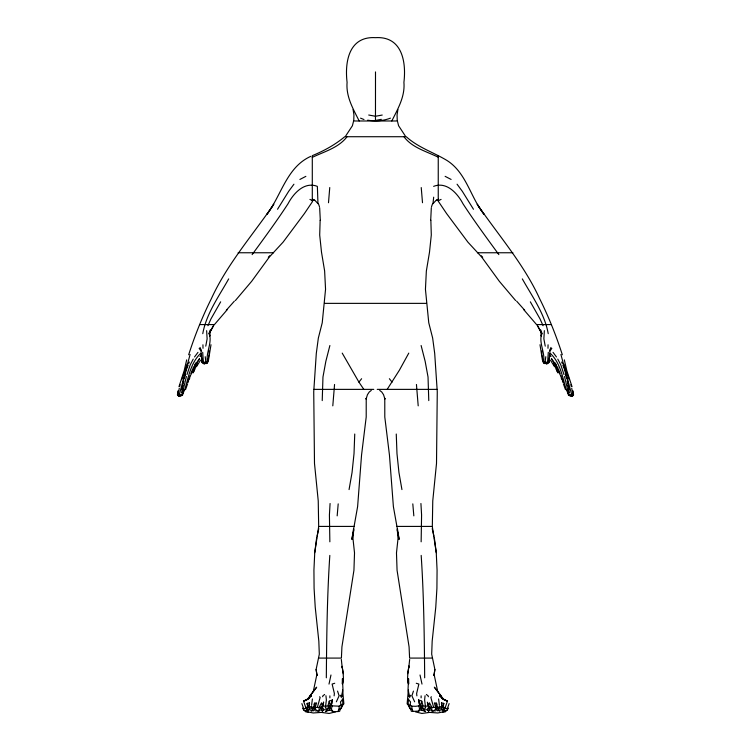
<?xml version="1.0" encoding="UTF-8"?>
<svg xmlns="http://www.w3.org/2000/svg" width="751" height="751" viewBox="0 0 751 751"><rect width="100%" height="100%" fill="white"/><g stroke="black" fill="none" stroke-linecap="round" stroke-linejoin="round"><path stroke-width="1.13" d="M572.872 390.68L573.557 394.932L572.168 396.331L570.309 395.852M325.934 695.726L326.385 699.932L325.333 708.118L329.126 708.371L328.093 705.292L329.257 701.152L332.496 699.885L332.102 703.208L329.595 708.212L331.435 709.038L332.486 711.328L335.275 711.695L339.142 711.46L339.95 710.868L339.827 709.348M438.5 710.371L437.195 710.793C436.2 710.174 435.449 706.118 435.486 707.573L436.124 709.132L434.369 702.898L436.387 703.152L437.054 704.269L437.082 706.963L438.068 707.273L438.5 710.371L441.184 710.042L441.438 708.672M421.114 697.839L421.133 695.858M430.699 220.343L431.327 207.708M548.061 344.803L547.986 348.295M202.695 352.285L203.258 360.339L204.206 363.906L207.501 362.611L208.29 361.344L210.993 344.737M311.374 706.287L311.167 708.775L314.209 708.953L313.946 704.269L314.613 703.152L316.631 702.898L315.157 707.386L317.335 707.367L320.189 697.313L319.56 696.806M201.287 353.749L202.329 362.78L204.206 363.906M407.643 673.694C411.661 651.661 404.967 683.363 408.779 683.842L408.544 678.669L408.046 689.287L409.07 696.75L408.366 689.925L407.126 703.931M320.142 220.287L319.701 235.025L321.494 252.129L324.629 270.98L325.549 289.295L322.235 322.789L318.349 338.044L316.302 353.43L313.73 391.778L314.491 463.386L318.236 500.889L318.677 526.413L354.397 526.413M353.768 120.357L353.937 114.894L353.092 109.505M421.142 541.809L421.583 514.923L420.926 503.508M542.447 357.438L543.32 362.423L544.926 363.644M322.226 400.602L322.968 377.011L325.85 361.306L329.886 345.516M354.744 434.022L354.021 453.595L352.05 472.529L349.065 489.586M540.007 344.737L542.391 359.917L543.808 363.08M318.621 526.967L314.744 552.661L313.927 570.056L314.087 588.371L315.232 607.23L318.828 641.176L319.316 654.177L316.115 669.47L317.006 675.327L316.115 669.47M329.82 555.411C327.117 596.134 326.666 637.13 326.328 677.806M439.391 705.198L438.603 698.965M330.074 503.508L329.417 514.923L329.858 541.809M353.899 527.296L352.979 538.608L354.519 552.933L353.937 570.253L341.921 646.902L341.405 658.083L318.593 658.083M338.006 711.281L339.011 709.188L339.227 706.175L341.076 704.954L340.447 701.922L342.315 699.866M307.187 703.387L308.792 706.785L308.633 708.005L306.915 704.072L307.187 703.387L309.506 702.88L309.215 706.653L309.891 708.86M411.173 709.348L411.05 710.868L411.858 711.46L419.161 711.047M328.497 202.751L329.755 187.534M332.796 405.85L334.561 384.474M412.994 711.281L411.989 709.188L409.633 708.428L410.553 701.922L408.685 699.866M337.171 515.862L338.194 503.874M329.595 708.212L330.412 705.593L329.445 710.23L331.576 710.39M544.362 330.656L543.874 338.861L545.235 346.155M206.074 363.644L207.501 362.611C205.361 352.444 212.899 342.747 208.985 332.9L209.792 336.101L210.336 329.961L210.036 331.989L214.073 324.732M550.126 350.05L549.075 362.508M408.797 667.592L409.661 659.444M432.998 203.493L433.684 197.175M315.692 711.009L319.137 710.333L319.006 707.461L317.335 707.367M202.77 333.669C206.337 313.599 218.907 296.401 228.679 278.893M334.12 695.858L334.383 693.492L332.12 684.067L334.721 683.269M316.884 674.52L313.251 691.633L307.45 699.181L311.487 695.792L305.619 700.599L309.515 698.139L303.526 701.049L306.53 709.695M545.789 356.706L545.132 362.132L548.671 362.78L549.713 353.749M316.669 537.678L314.744 552.661M409.633 708.428L408.92 705.086L407.906 704.748L408.666 698.834M336.354 701.8L339.105 695.802L337.556 691.108M428.305 696.759L428.389 696.121L426.38 694.468M205.765 346.155L207.126 338.861L206.638 330.656M439.626 706.287L439.833 708.775L436.791 708.953L437.082 706.963M434.885 669.47L433.994 675.327L434.885 669.47L431.684 654.177L432.172 641.176L435.768 607.23L436.913 588.371L437.073 570.056L436.256 552.661L432.379 526.967M397.908 109.505L397.063 114.894L397.232 120.348M182.681 383.385L185.15 374.289M315.157 707.386L314.876 709.132L315.514 707.573C315.551 706.118 314.8 710.174 313.805 710.793L309.816 710.042L309.562 708.672M353.524 529.051L351.853 539.387L353.815 529.765M330.975 674.999L329.004 684.095M571.164 395.355L571.408 395.815L569.615 395.749L568.404 394.951L567.681 391.431M182.559 386.99L182.822 385.413M435.74 706.954L436.387 703.152M407.906 704.748L408.037 704.025M194.453 365.85L194.659 364.629L196.743 362.32L195.485 363.766M322.705 712.126L321.738 709.779L322.301 706.597L321.541 702.823L319.823 706.043L320.555 708.775L321.972 706.822M435.843 707.386L431.994 707.461L431.712 709.019L431.863 710.333L435.308 711.009M442.658 712.023L445.456 711.629L445.587 710.906M187.637 383.799L185.553 389.544M541.884 350.905L541.771 355.214L542.522 356.49M183.319 391.431L182.596 394.951L181.385 395.749L179.592 395.815L179.836 395.355M183.61 381.517L181.826 389.722L183.056 390.773L184.568 390.529M425.066 695.726L424.615 699.932L425.667 708.118L421.874 708.371L420.785 705.893L421.743 701.152L418.504 699.885L418.898 703.208L421.405 708.212L419.565 709.038L418.514 711.328M428.295 712.126L429.262 709.779L428.699 706.597L429.459 702.823L431.177 706.043L430.445 708.775L429.028 706.822M312.397 698.965L311.609 705.198M331.435 709.038L332.083 705.874L330.909 704.71M183.357 382.494L183.676 380.992M568.742 386.521C570.216 388.436 568.732 391.496 566.432 390.529M354.087 526.413L357.617 506.606L361.541 455.153L366.206 417.012L366.225 398.283L366.084 399.128L367.446 394.716L369.229 392.013L371.294 390.417M179.282 388.305L178.128 394.322L177.443 394.932L178.832 396.331L180.691 395.852M183.272 393.543L183.676 391.703M182.84 393.59L183.225 391.815M181.714 379.677L187.478 363.484M184.399 378.363L185.985 370.712L188.172 365.033M317.035 536.289L318.79 528.61M447.465 709.686L445.409 711.601L442.855 710.117L443.85 707.386L443.343 706.344L443.813 703.387L441.494 702.88L441.719 706.71L438.068 707.273M177.799 393.393L178.325 391.187M183.619 378.757L190.078 354.481M321.991 708.24L323.606 702.185L321.991 708.24L323.165 708.127L323.568 709.695L322.817 710.559L323.23 710.033M178.963 386.709L184.173 370.712L186.68 359.86M186.99 374.571L190.153 365.033L193.223 359.081M427.77 710.033L428.183 710.559L427.432 709.695L427.835 708.127L429.112 708.015L427.394 702.185L429.009 708.24M179.714 386.465L180.165 384.747M329.445 710.23L328.788 709.723L328.206 710.643L327.136 709.902L327.558 708.268M434.801 710.521L435.148 709.207M421.874 708.371L422.907 705.292L421.743 701.152M186.483 376.495C185.506 378.842 181.902 398.988 182.258 386.521M536.927 324.732L540.964 331.989L540.664 329.961L541.208 336.101L542.015 332.9C538.101 342.747 545.639 352.444 543.499 362.611L546.794 363.906L548.671 362.78M178.128 390.68L177.443 394.932L178.832 395.73L180.559 395.448M181.385 392.998L182.005 390.886M190.181 375.538L187.722 382.315M391.815 120.986C397.814 108.886 405.155 96.663 403.916 82.31C406.413 61.591 401.935 36.029 375.481 37.663C349.046 36.057 344.596 61.629 347.084 82.328C345.854 96.672 353.177 108.886 359.175 120.977M183.328 379.677L178.832 396.331L178.832 395.73M441.109 708.86L441.785 706.653L441.494 702.88M189.374 379.171L189.843 377.659M315.185 707.189L314.209 708.953M312.5 710.371L312.932 707.273L313.918 706.963M194.856 368.788L195.335 367.342M431.515 206.741L432.341 204.338L436.153 200.301M188.67 354.772C194.838 335.5 202.366 316.734 211.397 298.598C227.281 263.958 252.449 235.401 273.796 204.263L266.934 214.373C281.522 194.978 286.741 167.135 310.83 156.321M447.474 701.049L444.536 699.923L447.474 701.049L444.47 709.695M413.444 691.108L411.895 695.802L414.646 701.8M339.011 709.188L341.367 708.428L342.08 705.086L343.094 704.748L342.334 698.834M194.96 369.013L193.167 372.796M329.126 708.371L332.496 699.885M443.813 703.387L442.208 706.785L442.367 708.005L443.343 706.344M550.971 347.431L549.497 350.924M182.296 393.149L183.056 391.28M188.773 363.418L189.346 362.029M449.126 703.603L447.277 708.831L443.85 707.386M546.794 363.906L547.742 360.339L548.305 352.285M193.232 368.009L191.693 371.398M342.381 705.705L340.503 709.104M207.924 325.718L210.937 318.968L220.663 301.827M187.928 382.297L188.67 380.729M301.874 703.603L303.723 708.831L305.854 708.231L307.657 706.344M409.642 697.369L410.731 695.248M448.497 708.155L446.732 710.568M193.007 372.674L194.105 370.609M209.726 332.562L213.303 325.972M408.788 353.111L399.401 370.187L387.178 389.375M190.857 373.425L192.012 371.398M347.056 136.72C338.701 147.778 324.31 151.58 312.294 157.363M194.518 356.978L197.973 352.341M190.2 376.044L194.425 367.849L196.593 366.507L200.555 360.142M277.532 209.257L288.637 191.374L293.932 184.202M550.445 350.379L551.844 348.333M183.704 391.327L184.333 390.454M207.192 363.08L208.553 357.438M252.139 254.617C264.352 237.879 276.678 221.188 287.99 203.812C293.472 193.401 304.333 181.291 317.363 186.361L317.955 203.427M195.316 365.315L199.569 358.593L194.65 366.188M345.704 135.95L352.397 125.764L353.608 120.986L397.392 120.986L398.603 125.755L405.296 135.95M195.204 367.023L197.522 363.925M313.251 691.633L316.669 687.165L309.59 696.327M363.822 389.375L358.922 382.118L361.616 378.72M444.357 710.756L443.672 711.432M208.478 356.49L209.229 355.214L209.116 350.905M445.052 711.291L445.784 710.418M235.382 300.55L251.651 281.325L269.299 257.077L283.071 242.169L304.39 213.584L312.294 201.859L312.294 155.664C323.916 150.867 335.068 144.812 344.737 136.72L406.263 136.72C418.11 147.525 433.609 152.359 447.061 160.526C466.418 172.843 470.436 197.269 484.066 214.373L477.204 204.263C498.551 235.401 523.719 263.958 539.603 298.598C548.634 316.734 556.162 335.5 562.33 354.772M268.304 257.321L269.637 255.8M226.304 310.229L234.378 301.142M227.328 309.572L214.439 324.582L199.55 324.582M200.423 353.608C190.547 363.184 188.482 377.218 184.737 389.797L182.146 389.262M442.489 709.385L442.067 709.864L442.855 710.117M311.89 711.056L311.252 711.235M409.924 704.954L411.773 706.175L415.641 706.306L418.917 705.874L420.091 704.71M568.404 394.951L569.54 395.195M419.424 710.39L422.212 709.723L422.794 710.643L423.864 709.902L427.432 709.695M303.535 709.686L305.591 711.601L308.708 710.108L308.511 709.385M199.991 356.528L201.7 355.082M193.167 367.23L193.796 366.704M324.62 694.468L322.611 696.121L322.695 696.759M431.44 696.806L430.811 697.313L433.665 707.367M431.572 711.009L433.149 711.563M305.413 710.906L305.544 711.629L308.06 709.864M567.672 379.677L572.168 396.331L573.557 394.932L572.872 394.322L570.131 394.773M299.893 179.451L305.864 176.354M438.171 200.78L441.09 199.391M564.517 376.495L567.944 390.773L569.174 389.722L566.263 389.797C562.518 377.218 560.453 363.184 550.577 353.608M431.863 710.333L429.262 709.779M313.909 199.822L312.294 200.376M439.748 711.235L439.11 711.056M181.46 395.195L182.596 394.951M303.686 701.049L306.464 699.923L303.526 701.049M319.006 707.461L320.095 707.029M436.378 200.104L438.49 199.287M390.436 118.142C383.273 120.986 375.218 121.39 367.643 120.188M307.328 711.432L306.643 710.756M328.516 706.09L322.648 706.156M332.486 711.328L331.839 711.047M181.535 394.848L182.531 394.566M444.78 711.601L437.795 712.971L429.628 712.408L421.902 713.45L415.481 711.864M202.329 362.78L207.257 361.766M327.858 710.577L325.474 711.648L326.638 710.868M335.519 711.864L329.098 713.45L321.372 712.408L313.205 712.971L306.22 711.601M433.627 186.351C446.667 181.273 457.528 193.401 463.01 203.812C474.322 221.188 486.648 237.879 498.861 254.617M428.352 706.156L422.484 706.09M381.292 119.325L375.472 120.46L375.5 71.918M382.221 115.053L375.472 116.255L368.713 115.025M180.869 394.773L178.128 394.322M182.981 390.417L184.483 390.313M327.136 709.902L323.568 709.695M339.227 706.175L332.083 705.874M238.114 252.758L273.571 252.758M477.429 252.758L512.886 252.758M324.479 303.366L426.521 303.366M551.45 324.582L536.561 324.582L523.672 309.572M313.89 389.375L373.763 389.375M377.218 389.375L437.11 389.375M396.603 526.413L432.323 526.413L432.764 500.889L436.509 463.386L437.27 391.778L434.698 353.43L432.651 338.053L428.765 322.789L425.441 289.332L426.352 271.045L429.497 252.195L431.299 234.979L430.858 220.212M432.407 658.083L409.595 658.083L409.079 646.902L397.063 570.253L396.481 552.933L398.021 538.608L397.101 527.296M321.738 709.779L319.137 710.333M566.517 390.313L568.019 390.417M424.362 710.868L425.526 711.648L423.142 710.577M305.544 711.629L308.342 712.023M570.441 395.448L572.168 395.73M312.932 707.273L309.281 706.71L309.506 702.88M543.743 361.766L545.132 362.132M568.469 394.566L569.465 394.848M438.246 157.222C426.437 151.355 412.121 147.759 403.944 136.72M416.279 683.269L418.88 684.067L416.617 693.492L416.88 695.858M312.51 199.287L314.622 200.104M430.905 707.029L431.994 707.461M360.555 118.151L363.963 119.522M437.091 199.822L438.246 200.329M309.91 199.391L312.829 200.78M410.497 709.104L408.619 705.705M445.127 176.344L451.107 179.442M447.314 701.049L441.485 698.139L445.381 700.599L439.513 695.792L443.55 699.181L434.331 687.165L441.41 696.327M317.851 711.563L319.428 711.009M442.94 709.864L445.456 711.629M304.268 710.568L302.503 708.155M379.706 390.417L381.771 392.013L383.554 394.716L384.916 399.119L384.775 398.274L384.794 417.012L389.459 455.153L393.383 506.606L396.913 526.413M549.3 355.082L551.009 356.528M557.204 366.704L557.833 367.23M314.829 200.292L318.631 204.31L319.475 206.722M436.791 708.953L435.815 707.189M516.622 301.142L524.696 310.229M553.027 352.341L556.482 356.978M481.363 255.8L482.696 257.321M555.515 363.766L554.257 362.32L556.341 364.629L556.547 365.85M515.618 300.55L499.349 281.325L481.701 257.077L467.929 242.179L446.601 213.575L438.593 201.69M305.216 710.418L305.948 711.291M389.375 378.72L392.078 382.118M553.478 363.925L555.796 367.023M556.35 366.188L551.431 358.593L555.684 365.315M457.068 184.202L462.363 191.374L473.468 209.257M566.667 390.454L567.296 391.327M199.156 348.333L200.555 350.379M550.445 360.142L554.407 366.507L556.575 367.849L560.8 376.044M557.777 359.081L560.847 365.033L564.01 374.571M358.922 382.118L342.212 353.111M522.32 278.893C532.093 296.401 544.663 313.599 548.23 333.669M565.447 389.544L563.363 383.799M530.337 301.827L540.063 318.968L543.076 325.718M558.988 371.398L560.143 373.425M557.833 372.796L556.04 369.013M201.503 350.924L200.029 347.431M537.697 325.972L541.274 332.562M556.895 370.609L557.993 372.674M340.269 695.248L341.358 697.369M307.15 707.386L308.145 710.117M559.307 371.398L557.768 368.009M562.33 380.729L563.072 382.297M565.85 374.289L568.319 383.385M561.654 362.029L562.227 363.418M567.944 391.28L568.704 393.149M562.828 365.033L565.015 370.712L566.601 378.363M563.278 382.315L560.819 375.538M564.32 359.86L566.827 370.712L572.037 386.709M418.504 699.885L420.785 705.893M555.665 367.342L556.144 368.788M560.922 354.481L567.38 378.757M561.157 377.659L561.626 379.171M563.522 363.484L569.286 379.677M568.995 390.886L569.615 392.998M568.854 389.262L568.178 385.413M421.996 684.095L420.025 674.999M570.835 384.747L571.286 386.465M423.442 708.268L423.864 709.902M315.852 709.207L316.199 710.521M421.114 345.507L425.15 361.306L428.032 377.011L428.774 400.602M201.925 362.508L200.874 350.05M572.675 391.187L573.201 393.393M437.749 691.633L434.116 674.52M432.21 528.61L433.965 536.289M567.775 391.815L568.16 393.59M567.324 391.703L567.728 393.543M343.357 673.694C339.48 652.769 345.976 682.753 342.221 683.842L342.456 678.669L342.954 689.287L341.93 696.75L342.634 689.925L343.874 703.931M572.872 394.322L571.718 388.305M567.324 380.992L567.643 382.494M421.555 710.23L420.588 705.593L421.405 708.212M397.185 529.765L399.147 539.387L397.476 529.051M418.917 705.874L419.565 709.038M567.39 381.517L568.178 386.202M329.257 701.152L330.215 705.893M319.663 207.689L320.311 220.475M401.935 489.586L398.95 472.529L396.979 453.595L396.256 434.022M342.963 704.025L343.094 704.748M314.613 703.152L315.26 706.954M205.868 362.132L205.211 356.706M424.672 677.806C424.334 637.13 423.883 596.134 421.18 555.411M436.256 552.661L434.331 537.678M341.339 659.444L342.203 667.592M412.806 503.874L413.829 515.862M421.236 187.562L422.503 202.732M416.439 384.474L418.204 405.85M341.076 704.954L341.367 708.428M411.773 706.175L411.989 709.188M203.014 348.295L202.939 344.803M329.867 695.858L329.886 697.839M438.246 155.457L438.246 201.202"/></g></svg>
